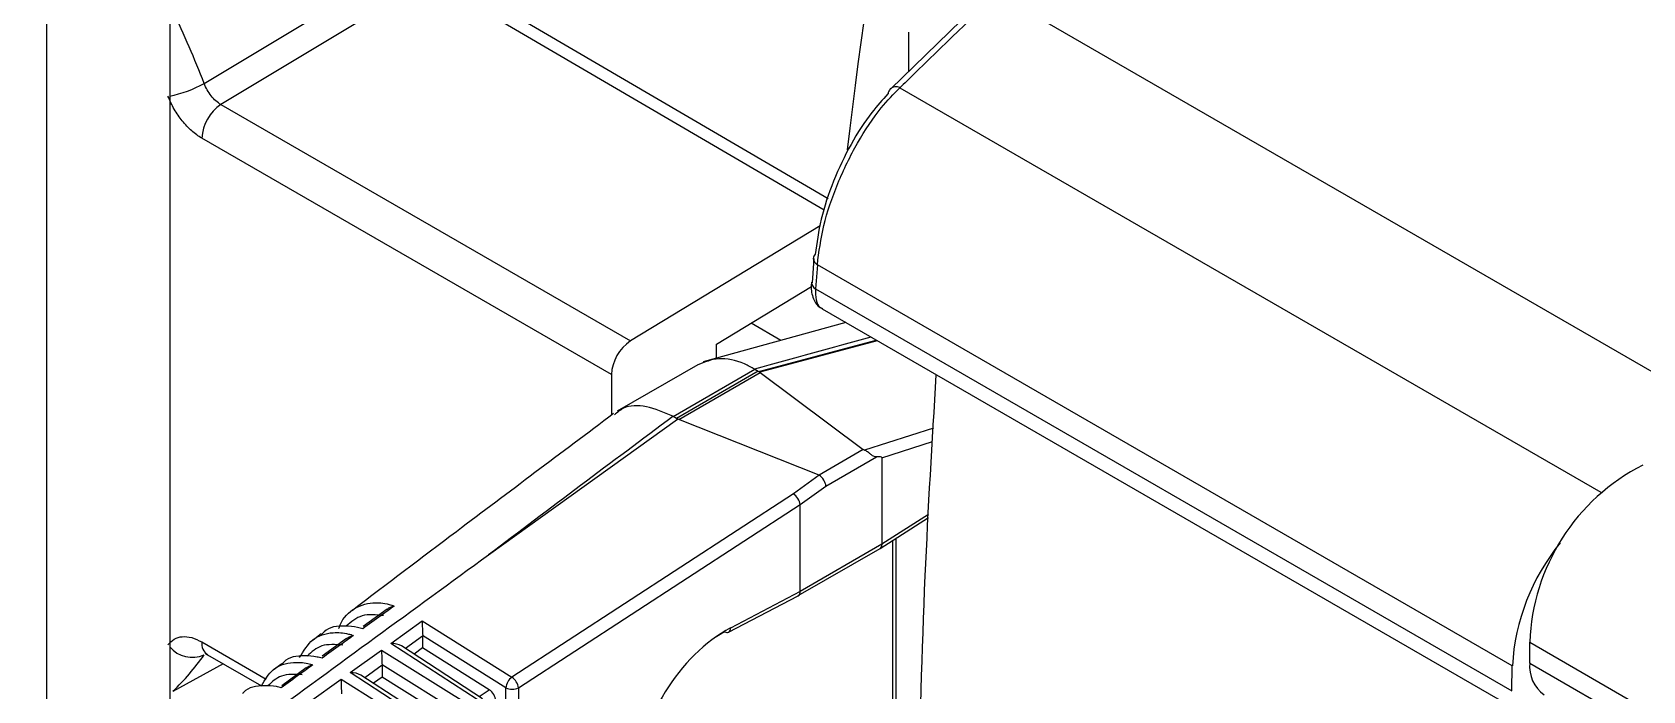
# Model space of a CAD drawing. Extents: x 7 to 135, y 1 to 99.
# Drawn here: x 15.504 to 17.244, y 78.797 to 79.508 of the extents above; entities that cross this region are included whole.
import ezdxf

# ---------------------------------------------------------------- set-up
doc = ezdxf.new("R2010")
doc.units = 0
doc.header["$MEASUREMENT"] = 0
doc.layers.add('OBJECT', color=7, linetype='CONTINUOUS')

msp = doc.modelspace()

# ---------------------------------------------------------------- linework, layer by layer
at = {"layer": 'OBJECT'}
for p, q in [((15.6526, 80.8565), (15.6526, 78.7319)), ((15.5196, 80.7798), (15.5196, 78.6324)), ((15.6899, 79.453), (15.9157, 79.5886)), ((15.933, 79.5656), (15.708, 79.4302)), ((16.3597, 79.316), (15.933, 79.5656)), ((15.9399, 79.5767), (16.3639, 79.3288)), ((16.5433, 79.5556), (16.4314, 79.4469)), ((16.553, 79.5464), (17.3251, 79.1006)), ((16.4513, 79.4663), (16.4513, 79.5084)), ((16.4416, 79.4484), (17.199, 79.0112)), ((15.708, 79.4302), (16.1505, 79.1747)), ((16.1299, 79.1383), (15.6873, 79.3938)), ((16.3554, 79.2992), (16.1505, 79.1747)), ((16.3485, 79.2639), (16.3467, 79.2377)), ((16.3524, 79.2571), (16.3503, 79.2311)), ((17.1032, 78.8237), (16.3524, 79.2571)), ((16.2434, 79.1713), (16.346, 79.2336)), ((16.3503, 79.2311), (17.1028, 78.7967)), ((16.3575, 79.2094), (17.1132, 78.7731)), ((16.3831, 79.1946), (16.2291, 79.1523)), ((16.3129, 79.1753), (16.2807, 79.1939)), ((16.2434, 79.1562), (16.2434, 79.1713)), ((16.2891, 79.1417), (16.4158, 79.1756)), ((16.417, 79.175), (16.2901, 79.141)), ((16.2232, 79.1491), (16.1362, 79.0989)), ((16.1965, 79.0931), (16.2849, 79.1441)), ((16.2849, 79.1441), (16.2885, 79.142)), ((16.1299, 79.1383), (16.1299, 79.0945)), ((16.2885, 79.142), (16.2001, 79.091)), ((16.2026, 79.0898), (16.2906, 79.1406)), ((16.2901, 79.141), (16.2891, 79.1417)), ((16.2906, 79.1406), (16.402, 79.0573)), ((16.2001, 79.091), (16.1965, 79.0931)), ((15.9971, 78.9436), (16.2012, 79.0903)), ((16.3542, 79.0297), (16.2026, 79.0898)), ((16.4777, 79.0806), (16.4032, 79.0567)), ((16.402, 79.0573), (16.3542, 79.0297)), ((16.4222, 79.0486), (16.4769, 79.0661)), ((16.3615, 79.0178), (16.4164, 79.0495)), ((16.4222, 79.0486), (16.4222, 78.9551)), ((16.3544, 79.0296), (16.3265, 79.0095)), ((16.3265, 79.0095), (16.0223, 78.8115)), ((16.3338, 78.9979), (16.3615, 79.0178)), ((16.0295, 78.7998), (16.3338, 78.998)), ((16.3338, 78.904), (16.3338, 78.9979)), ((16.4726, 78.9872), (16.4222, 78.9551)), ((16.4202, 78.9505), (16.4724, 78.9838)), ((16.4222, 78.9551), (16.3338, 78.904)), ((16.4335, 78.959), (16.4335, 78.3048)), ((16.4371, 78.9613), (16.4371, 78.3004)), ((16.3318, 78.8995), (16.4201, 78.9504)), ((16.3338, 78.904), (16.2585, 78.8645)), ((15.8876, 78.885), (15.8615, 78.8661)), ((16.2565, 78.86), (16.3317, 78.8994)), ((15.8914, 78.8478), (15.9254, 78.8723)), ((15.9254, 78.8723), (16.0223, 78.8115)), ((15.6873, 78.8495), (15.757, 78.8092)), ((15.8163, 78.8581), (15.8075, 78.8514)), ((15.8438, 78.8532), (15.8175, 78.8342)), ((15.9848, 78.7871), (15.8914, 78.8478)), ((15.9259, 78.8558), (15.9073, 78.8424)), ((16.0158, 78.8), (15.9259, 78.8563)), ((15.9259, 78.8558), (15.9259, 78.843)), ((17.1221, 78.8267), (17.1221, 78.8491)), ((17.1221, 78.8491), (21.3165, 76.4277)), ((15.6935, 78.8357), (15.7517, 78.8022)), ((15.8475, 78.8163), (15.8815, 78.8407)), ((15.8815, 78.8407), (15.9761, 78.7815)), ((15.9907, 78.7881), (15.9029, 78.8452)), ((15.9259, 78.843), (15.9166, 78.8363)), ((15.9979, 78.7979), (15.9259, 78.843)), ((15.7104, 78.826), (15.656, 78.7961)), ((15.7737, 78.8259), (15.7648, 78.8192)), ((15.8001, 78.8214), (15.7736, 78.8022)), ((15.9386, 78.7571), (15.8475, 78.8163)), ((15.9446, 78.7581), (15.859, 78.8137)), ((15.8821, 78.8242), (15.8634, 78.8108)), ((15.9696, 78.77), (15.8821, 78.8248)), ((15.8821, 78.8242), (15.8821, 78.8115)), ((17.1028, 78.7967), (17.1032, 78.8237)), ((17.1221, 78.8267), (21.1743, 76.4875)), ((15.8037, 78.7848), (15.8377, 78.8092)), ((15.8377, 78.8092), (15.93, 78.7514)), ((15.8821, 78.8115), (15.8727, 78.8048)), ((15.9517, 78.7678), (15.8821, 78.8115)), ((15.9868, 78.7906), (15.9979, 78.7979)), ((16.0158, 78.7071), (16.0158, 78.8)), ((16.0295, 78.7998), (16.0295, 78.7069))]:
    msp.add_line(p, q, dxfattribs=at)
at = {"layer": 'OBJECT', "flags": 128}
msp.add_lwpolyline([(16.346, 79.2383), (16.346, 79.2381), (16.346, 79.2377)], dxfattribs=at)
at = {"layer": 'OBJECT'}
for centre, radius, start, end in [((20.7231, 78.8878), 4.3664, 163.7038, 173.5102), ((14.5273, 78.9979), 1.2485, 21.3773, 25.2987), ((15.6306, 79.5577), 0.1203, 280.496, 299.4886), ((16.437, 79.4411), 0.00831, 134.1986, 176.4013), ((16.4375, 79.4394), 0.00992, 65.8917, 129.3879), ((15.7336, 79.3916), 0.0463, 123.5404, 177.3258), ((16.3543, 79.2637), 0.00628, 131.8039, 178.1931), ((16.3562, 79.2644), 0.00827, 184.0895, 241.9895), ((16.3544, 79.2385), 0.00848, 185.6678, 241.2991), ((16.1761, 79.1361), 0.0463, 123.5404, 177.3258), ((17.3458, 78.8412), 0.2238, 116.9893, 177.9835), ((17.3347, 78.8101), 0.2318, 140.8546, 176.6531), ((15.7016, 78.8477), 0.0144, 172.8468, 235.8411), ((16.2548, 78.8639), 0.00424, 236.3476, 293.2778), ((16.2539, 78.8639), 0.00467, 303.4835, 8.2686), ((15.6772, 78.8652), 0.0324, 220.5176, 293.1236), ((15.461, 78.998), 0.2807, 314.0082, 324.6189), ((17.1589, 78.8227), 0.037, 173.7024, 234.9854), ((16.0322, 78.7983), 0.0164, 126.7638, 174.1479), ((16.0228, 78.8138), 0.0155, 243.0562, 295.4879), ((16.0113, 78.7967), 0.0185, 9.7998, 53.3764)]:
    msp.add_arc(centre, radius, start, end, dxfattribs=at)
for centre, major_axis, ratio, start_param, end_param in [((18.001, 78.3672), (5.759, 1.2811), 0.198331, 1.806313, 1.829063), ((16.6015, 79.229), (0.3275, 0.0723), 0.201878, 3.354669, 3.358873), ((16.6052, 79.2268), (0.3275, 0.0723), 0.201878, 3.358873, 3.365384), ((16.6054, 79.227), (0.3234, 0.0744), 0.221608, 3.320575, 3.327093), ((20.5011, 80.2916), (13.5348, 9.6488), 0.094709, 1.826303, 1.841815), ((15.5054, 78.5962), (0.6943, 0.494), 0.104684, 0.047827, 0.051168), ((15.5091, 78.5941), (0.6943, 0.494), 0.104684, 0.034736, 0.047827), ((15.5086, 78.5938), (0.6996, 0.4919), 0.108829, 0.07127, 0.084359), ((16.4283, 79.0645), (0.0269, 0.0062), 0.221608, 3.327093, 3.467694), ((16.2917, 79.0131), (0.1305, 0.0357), 0.06024, 6.266726, 6.567396), ((16.2964, 78.9884), (0.0583, 0.041), 0.108829, 0.04509, 0.07127), ((16.3545, 79.0219), (-0.00543, 0.00841), 0.541118, 3.900038, 5.418474), ((16.3269, 79.0021), (-0.00565, 0.00825), 0.488283, 3.890672, 5.402754), ((16.1928, 78.9057), (0.1409, 0.0924), 0.040839, 6.256417, 6.262771), ((16.415, 78.959), (-0.00519, 0.00855), 0.594217, 3.128473, 3.913952), ((16.3269, 78.9082), (-0.00482, 0.00876), 0.560658, 3.130228, 3.938437), ((15.9259, 78.8649), (-0.0004, 0.012), 0.026825, 0.909765, 2.358101), ((15.8919, 78.8404), (0.014, 0.0003), 0.527029, 0.656435, 1.593412), ((15.9188, 78.8598), (-0.00502, 0.00868), 0.583023, 3.930752, 4.000853), ((16.2593, 78.7543), (0.0726, 0.1139), 0.608944, 0.815924, 2.379124), ((16.2526, 78.7586), (0.0676, 0.1053), 0.60375, 0.817539, 0.915427), ((15.882, 78.8334), (-0.0004, 0.012), 0.026825, 0.909765, 2.358101), ((15.848, 78.8089), (0.014, 0.0003), 0.527029, 0.656435, 1.593412), ((15.8749, 78.8283), (-0.00502, 0.00868), 0.583023, 3.930752, 4.000853), ((15.8382, 78.8018), (-0.0004, 0.012), 0.026825, 0.909765, 2.358101), ((15.9975, 78.7899), (-0.00503, 0.00865), 0.586689, 3.931682, 5.443764)]:
    msp.add_ellipse(centre, major_axis=major_axis, ratio=ratio, start_param=start_param, end_param=end_param, dxfattribs=at)
for points, knots in [([(16.5475, 79.5511), (16.5146, 79.5193), (16.4793, 79.4851), (16.444, 79.4508), (16.4416, 79.4484)], [0, 0, 0, 0, 0.930023, 1, 1, 1, 1]), ([(15.708, 79.4302), (15.7061, 79.4314), (15.7024, 79.4338), (15.6973, 79.4394), (15.6929, 79.4459), (15.6909, 79.4506), (15.6899, 79.453)], [0, 0, 0, 0, 0.249346, 0.499704, 0.749656, 1, 1, 1, 1]), ([(16.4287, 79.4416), (16.4228, 79.4353), (16.4092, 79.4207), (16.3883, 79.3881), (16.3692, 79.3479), (16.3551, 79.3055), (16.3517, 79.2807), (16.3501, 79.2683)], [0, 0, 0, 0, 0.161508, 0.374624, 0.583394, 0.791695, 1, 1, 1, 1]), ([(16.3524, 79.2571), (16.3541, 79.2709), (16.3577, 79.2985), (16.3736, 79.3454), (16.3953, 79.3898), (16.4191, 79.4256), (16.4348, 79.4416), (16.4416, 79.4484)], [0, 0, 0, 0, 0.208662, 0.417283, 0.626122, 0.838941, 1, 1, 1, 1]), ([(15.6873, 79.3938), (15.6836, 79.3962), (15.6763, 79.4011), (15.666, 79.4122), (15.657, 79.425), (15.6528, 79.4345), (15.6507, 79.4392)], [0, 0, 0, 0, 0.249989, 0.499813, 0.750164, 1, 1, 1, 1]), ([(16.3462, 79.2383), (16.346, 79.2371), (16.3452, 79.2305), (16.3469, 79.2219), (16.3517, 79.213), (16.3561, 79.2106), (16.3576, 79.2098)], [0, 0, 0, 0, 0.104501, 0.55859, 0.854168, 1, 1, 1, 1]), ([(16.3503, 79.2311), (16.3504, 79.227), (16.3506, 79.2187), (16.3536, 79.2116), (16.3568, 79.2103), (16.3578, 79.2099)], [0, 0, 0, 0, 0.412984, 0.823427, 1, 1, 1, 1]), ([(16.2845, 79.1443), (16.2809, 79.1463), (16.2679, 79.1533), (16.2456, 79.158), (16.2305, 79.1518), (16.2233, 79.1488)], [0, 0, 0, 0, 0.165893, 0.597715, 1, 1, 1, 1]), ([(16.4594, 78.4237), (16.4606, 78.5906), (16.4624, 78.8321), (16.4765, 79.0659), (16.4809, 79.1381)], [0, 0, 0, 0, 0.6911361, 1, 1, 1, 1]), ([(16.1322, 79.0962), (16.0756, 79.0537), (15.9813, 78.983), (15.8875, 78.912), (15.8501, 78.8836)], [0, 0, 0, 0, 0.6008307, 1, 1, 1, 1]), ([(16.1962, 79.0933), (16.1865, 79.0974), (16.1672, 79.1057), (16.1451, 79.1052), (16.1363, 79.0975), (16.1332, 79.0949)], [0, 0, 0, 0, 0.396052, 0.792095, 1, 1, 1, 1]), ([(16.4164, 79.0495), (16.4153, 79.0495), (16.4134, 79.0496), (16.4108, 79.0515), (16.4082, 79.0538), (16.4056, 79.0557), (16.4038, 79.0565), (16.4032, 79.0567)], [0, 0, 0, 0, 0.281496, 0.477142, 0.672464, 0.878441, 1, 1, 1, 1]), ([(15.504, 78.5803), (15.508, 78.5832), (15.5277, 78.5979), (15.6106, 78.6596), (15.7702, 78.7783), (15.9156, 78.8842), (15.9971, 78.9436)], [0, 0, 0, 0, 0.024148, 0.120739, 0.507103, 1, 1, 1, 1]), ([(15.8353, 78.8641), (15.8354, 78.8643), (15.8382, 78.8734), (15.8493, 78.8857), (15.8689, 78.893), (15.8853, 78.8914), (15.8934, 78.8889), (15.8952, 78.8883)], [0, 0, 0, 0, 0.0092919, 0.3545308, 0.699234, 0.9305387, 1, 1, 1, 1]), ([(15.8952, 78.8883), (15.8905, 78.8849), (15.8792, 78.8767), (15.8678, 78.8685), (15.8611, 78.8637)], [0, 0, 0, 0, 0.412556, 1, 1, 1, 1]), ([(15.8876, 78.885), (15.8888, 78.8858), (15.891, 78.8873), (15.8938, 78.888), (15.8952, 78.8883), (15.8952, 78.8883)], [0, 0, 0, 0, 0.5103882, 0.9848902, 1, 1, 1, 1]), ([(15.8611, 78.8637), (15.8593, 78.8642), (15.8528, 78.866), (15.8379, 78.8673), (15.8236, 78.8657), (15.8176, 78.8586), (15.8167, 78.8576)], [0, 0, 0, 0, 0.1075745, 0.3758359, 0.9125013, 1, 1, 1, 1]), ([(15.8835, 78.8779), (15.8754, 78.8788), (15.8595, 78.8804), (15.8487, 78.8711), (15.8433, 78.8665)], [0, 0, 0, 0, 0.505907, 1, 1, 1, 1]), ([(15.6507, 78.8463), (15.6528, 78.8486), (15.657, 78.8533), (15.666, 78.8557), (15.6763, 78.8549), (15.6836, 78.8513), (15.6873, 78.8495)], [0, 0, 0, 0, 0.2499999, 0.4998134, 0.7501673, 1, 1, 1, 1]), ([(15.7929, 78.8325), (15.7972, 78.8397), (15.8058, 78.8541), (15.8258, 78.8605), (15.8418, 78.8593), (15.8494, 78.8571), (15.8513, 78.8565)], [0, 0, 0, 0, 0.351165, 0.704412, 0.929904, 1, 1, 1, 1]), ([(15.8513, 78.8565), (15.8466, 78.8531), (15.8352, 78.8449), (15.8238, 78.8367), (15.8172, 78.8318)], [0, 0, 0, 0, 0.412527, 1, 1, 1, 1]), ([(15.8438, 78.8532), (15.845, 78.8541), (15.8472, 78.8555), (15.85, 78.8563), (15.8512, 78.8565), (15.8513, 78.8565)], [0, 0, 0, 0, 0.543285, 0.984592, 1, 1, 1, 1]), ([(15.691, 78.8373), (15.691, 78.8372), (15.6911, 78.837), (15.6927, 78.8362), (15.6936, 78.8357)], [0, 0, 0, 0, 0.454905, 1, 1, 1, 1]), ([(15.8172, 78.8318), (15.8154, 78.8323), (15.8089, 78.834), (15.7942, 78.835), (15.7803, 78.8333), (15.7746, 78.8263), (15.774, 78.8256)], [0, 0, 0, 0, 0.108634, 0.383787, 0.934316, 1, 1, 1, 1]), ([(15.8397, 78.846), (15.8316, 78.8466), (15.8162, 78.848), (15.8059, 78.8386), (15.801, 78.8342)], [0, 0, 0, 0, 0.520781, 1, 1, 1, 1]), ([(15.7517, 78.8022), (15.7555, 78.8085), (15.7636, 78.8222), (15.7827, 78.8282), (15.7982, 78.8272), (15.8055, 78.8252), (15.8073, 78.8247)], [0, 0, 0, 0, 0.329249, 0.70185, 0.927214, 1, 1, 1, 1]), ([(15.7958, 78.814), (15.7878, 78.8145), (15.773, 78.8155), (15.7631, 78.8062), (15.7586, 78.8019)], [0, 0, 0, 0, 0.5368685, 1, 1, 1, 1]), ([(15.8073, 78.8247), (15.8026, 78.8213), (15.7913, 78.8131), (15.7799, 78.8048), (15.7732, 78.8)], [0, 0, 0, 0, 0.412497, 1, 1, 1, 1]), ([(15.8001, 78.8214), (15.8013, 78.8223), (15.8035, 78.8237), (15.8061, 78.8245), (15.8073, 78.8247), (15.8073, 78.8247)], [0, 0, 0, 0, 0.578393, 0.98421, 1, 1, 1, 1]), ([(15.7732, 78.8), (15.7714, 78.8004), (15.7651, 78.802), (15.7505, 78.8026), (15.737, 78.8008), (15.7316, 78.794), (15.7312, 78.7935)], [0, 0, 0, 0, 0.1097548, 0.3922278, 0.9574926, 1, 1, 1, 1])]:
    msp.add_open_spline(points, degree=3, knots=knots, dxfattribs=at)

doc.saveas('drawing.dxf')
